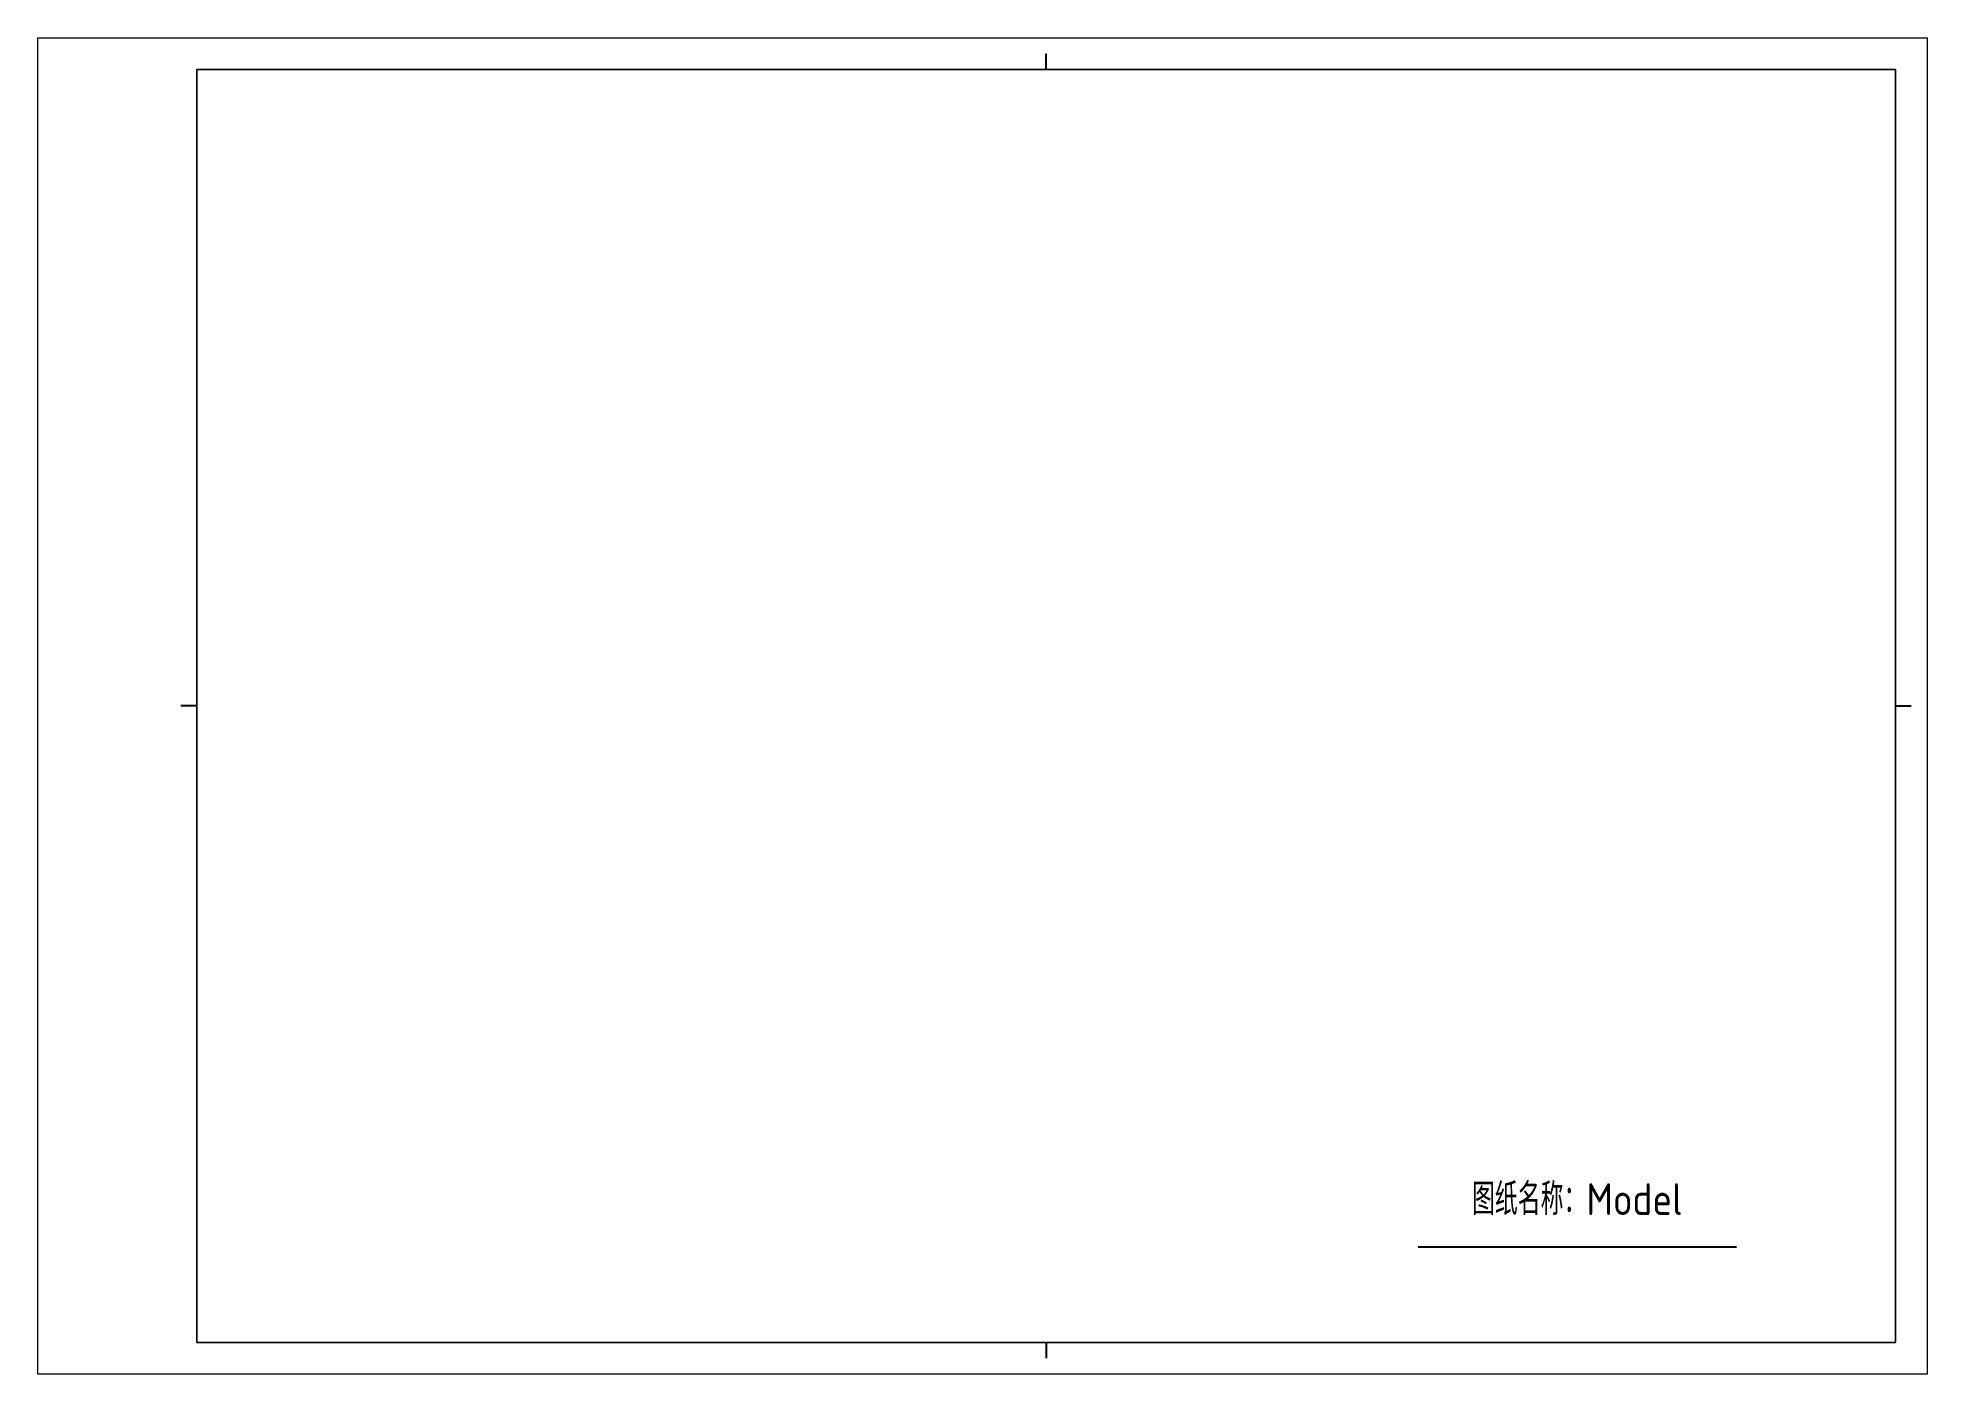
# Paper-space layout '节点图' of a CAD drawing. Header units: millimetres. Extents: x 348 to 645, y 83 to 293.
import ezdxf
from ezdxf.enums import TextEntityAlignment as Align

# ---------------------------------------------------------------- set-up
doc = ezdxf.new("R2010")
doc.units = ezdxf.units.MM
doc.header["$LTSCALE"] = 1000
doc.layers.add('0 @ 1', color=7, linetype='Continuous')
doc.styles.get("Standard").update_dxf_attribs({"font": 'gbenor.shx', "height": 5, "bigfont": 'gbcbig.shx'})

# ---------------------------------------------------------------- blocks, each defined once
blk = doc.blocks.new('图框A4')
at = {"linetype": 'Continuous', "lineweight": 15}
for p, q in [((-297, 210), (0, 210)), ((-297, 0), (-297, 210)), ((0, 210), (0, 0)), ((-272, 205), (-5, 205)), ((-272, 5), (-272, 205)), ((-5, 205), (-5, 5)), ((-5, 5), (-272, 5)), ((0, 0), (-297, 0))]:
    blk.add_line(p, q, dxfattribs=at)
at = {"linetype": 'ByBlock', "lineweight": -2}
for p, q in [((-138.5, 205), (-138.5, 207.5)), ((-272, 105), (-274.5, 105)), ((-5, 105), (-2.5, 105)), ((-80, 20), (-30, 20)), ((-138.5, 5), (-138.5, 2.5))]:
    blk.add_line(p, q, dxfattribs=at)
at = {"layer": '0 @ 1', "linetype": 'ByBlock', "lineweight": -2}
blk.add_text('图纸名称：Model', height=5, dxfattribs=at).set_placement((-55, 25), align=Align.CENTER)

psp = doc.layouts.new('节点图')

# ---------------------------------------------------------------- block references
psp.add_blockref('图框A4', (644.78, 83.06))

# ---------------------------------------------------------------- viewports
at = {"layer": '0'}
vp = psp.add_viewport(center=(506.28, 188.06), size=(267, 200), view_center_point=(-4901.226, 9488.818), view_height=2000, dxfattribs=at)
vp.frozen_layers = ['0 @ 1']

doc.saveas('drawing.dxf')
